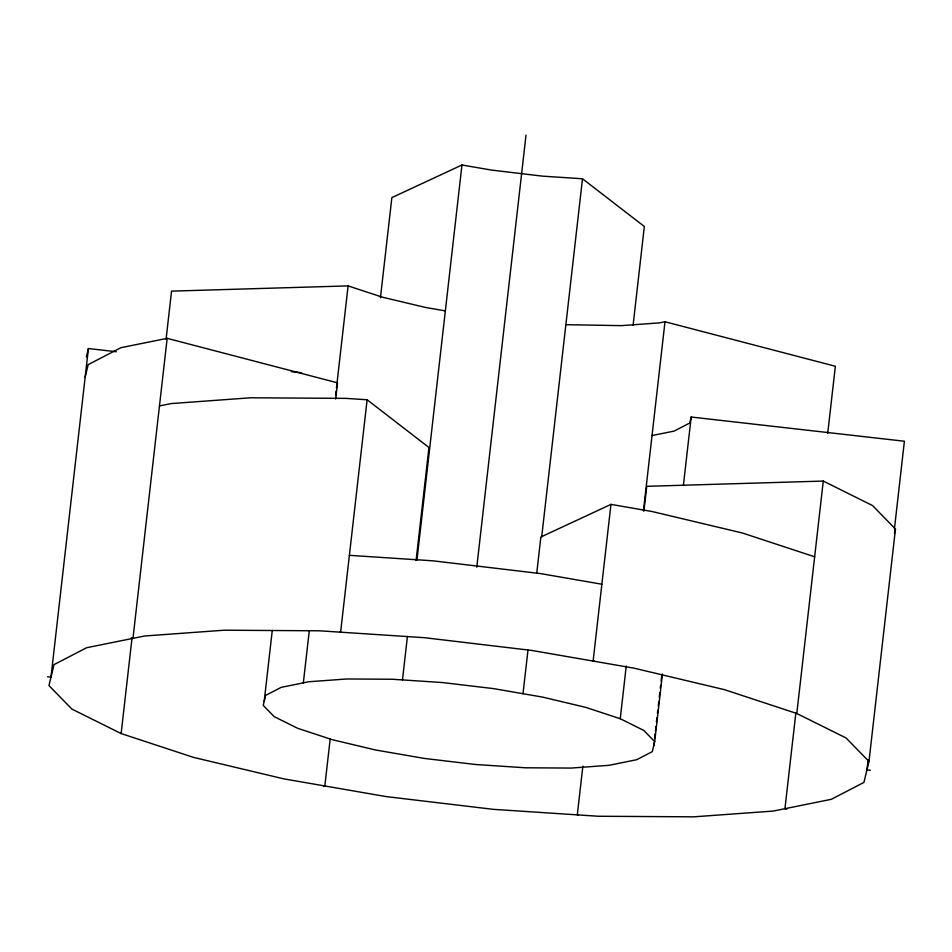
<?xml version="1.0" encoding="UTF-8"?>
<svg xmlns="http://www.w3.org/2000/svg" width="952" height="952" viewBox="0 0 952 952"><rect width="100%" height="100%" fill="white"/><g stroke="black" fill="none" stroke-linecap="round" stroke-linejoin="round"><path stroke-width="1.43" d="M116.358 351.728L88.417 348.551L50.98 677.181L47.6 676.801M643.909 511.069L646.729 486.317L823.278 481.069L872.556 505.56L895.463 529.062L868.974 761.481L863.94 782.401L831.298 799.311L773.286 811.056L693.853 816.828L598.415 816.257L493.469 809.355L386.179 796.598L283.839 778.867L193.446 757.364L121.142 733.564L132.054 637.769M166.065 339.281L171.55 291.133L348.099 285.886L382.621 297.25L425.77 307.508L445.346 310.899M335.687 399.019L337.532 382.847L167.171 338.341L132.982 638.352L131.186 637.888M264.192 701.398L272.272 630.462M335.628 395.306L336.127 390.939M336.461 388.011L348.099 285.886M303.343 682.858L309.21 631.378M159.472 405.933L171.134 403.577L250.566 397.793L346.004 398.376L367.115 399.769L340.626 632.188L339.971 631.676M330.213 738.776L324.834 785.971L323.716 786.495M380.443 297.845L391.867 197.611L461.97 164.982L491.256 170.051L542.473 176.144L582.493 178.774L644.337 226.505L633.092 325.263M402.47 679.918L407.432 636.412M416.083 560.502L428.959 447.5L367.115 399.769M416.94 560.145L461.97 164.982M476.773 567.213L526.004 135.172M523.005 693.711L527.967 650.204M536.726 573.306L540.855 537.023L610.958 504.393L651.942 511.486L742.346 532.989L814.65 556.801M541.676 537.059L582.493 178.774M610.958 504.393L593.108 661.069L594.215 660.557M582.85 766.193L577.305 814.864L577.959 815.364M643.469 510.712L664.996 321.752L835.356 366.258L827.716 433.374M620.252 718.736L585.73 707.36L542.569 697.102L493.719 688.641L442.502 682.548L392.402 679.252L346.837 678.978L308.912 681.739L281.221 687.344L265.632 695.412L263.228 705.396L274.164 716.618L297.69 728.316L332.212 739.68L375.362 749.95L424.223 758.411L475.441 764.492L525.54 767.788L571.105 768.074L609.018 765.313L636.721 759.708L652.298 751.628L654.702 741.644L643.778 730.422L620.252 718.736L626.249 666.019M653.738 745.642L654.083 742.703M654.583 738.288L655.083 733.873M655.416 730.934L655.916 726.519M656.428 722.116L656.928 717.701M657.427 713.286L657.761 710.347M658.272 705.932L658.772 701.517M659.272 697.102L659.772 692.687M660.283 688.272L660.617 685.333M661.116 680.918L661.616 676.515M683.381 485.532L691.188 417.024L904.4 441.24L894.44 528.705M654.702 741.644L662.413 673.98M795.86 712.905L784.948 808.688L786.745 809.164M868.974 761.481L846.078 737.978L796.8 713.488L823.278 481.069M868.129 759.565L866.963 769.87L870.342 770.251M86.406 356.929L88.417 348.551M85.156 377.17L88.179 364.628L120.821 347.718L167.171 338.341M691.188 417.024L689.748 423.009L674.159 431.077L652.037 435.552M894.452 533.263L895.463 529.062M664.996 321.752L659.427 322.883L621.513 325.632L565.869 324.692M349.384 555.325L433.219 560.847L540.522 573.592L601.866 584.219M291.348 371.601L301.641 372.767M796.8 713.488L724.496 689.676L634.091 668.173L531.763 650.442L424.473 637.697L319.527 630.795L224.089 630.212L144.656 635.995L86.644 647.729L54.002 664.639L48.957 685.559L71.864 709.073L121.142 733.564"/></g></svg>
